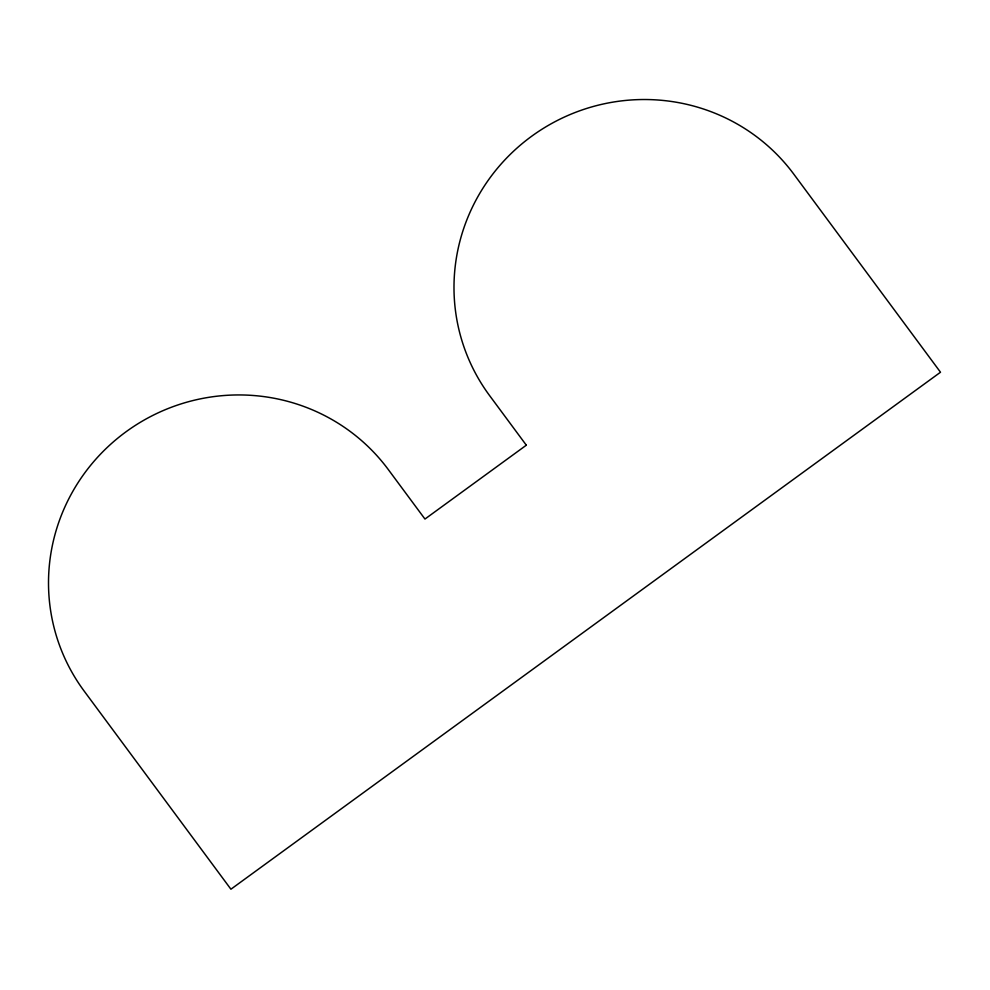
<?xml version="1.0" encoding="UTF-8"?>
<svg xmlns="http://www.w3.org/2000/svg" width="990" height="990" viewBox="0 0 990 990"><rect width="100%" height="100%" fill="white"/><g stroke="black" fill="none" stroke-linecap="round" stroke-linejoin="round"><path stroke-width="1.49" d="M526.321 445.191L424.957 519.045L388.266 469.507A188.286 184.771 -24 0 0 126.151 431.69A188.286 184.771 -24 0 0 84.162 691.082L230.917 889.218L940.5 372.228L793.745 174.092A188.286 184.771 -24 0 0 531.618 136.274A188.286 184.771 -24 0 0 489.642 395.654L526.321 445.191"/></g></svg>
